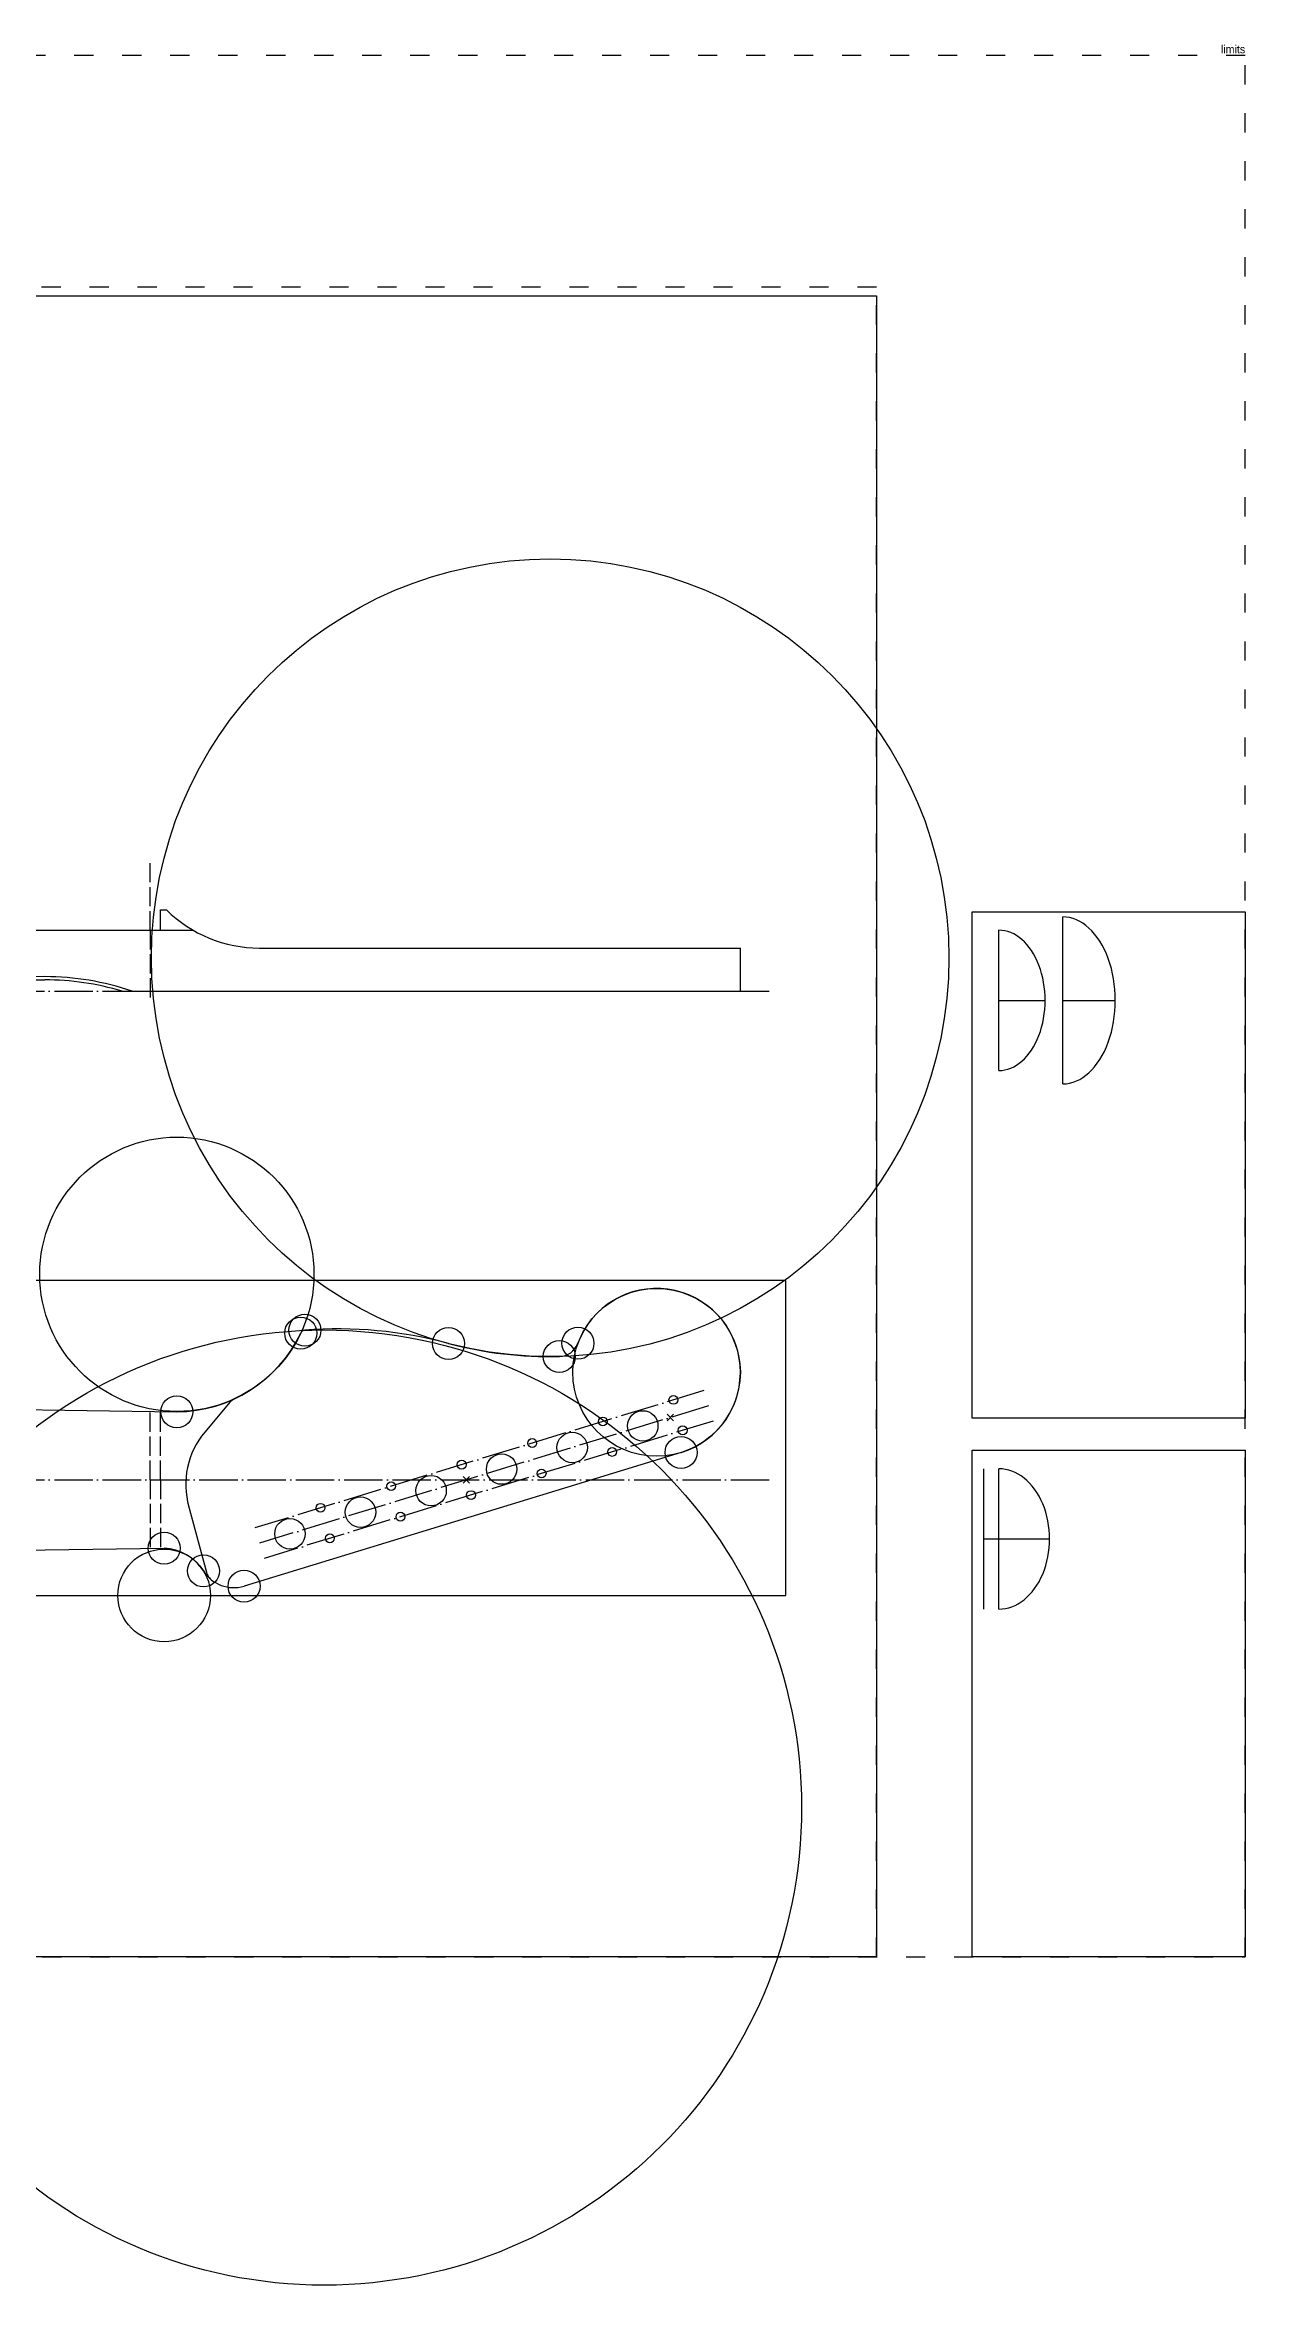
# Model space of a CAD drawing. Extents: x -4 to 841, y -103 to 597.
# Drawn here: x 466 to 841, y -103 to 597 of the extents above; entities that cross this region are included whole.
import ezdxf
from ezdxf.enums import TextEntityAlignment as Align

# ---------------------------------------------------------------- set-up
doc = ezdxf.new("R2010")
doc.units = 0
doc.header["$LTSCALE"] = 0.5
doc.header["$PDMODE"] = 3
for name, pattern in [('ACAD_ISO02W100', [15, 12, -3]), ('ACAD_ISO03W100', [30, 12, -18]), ('ACAD_ISO04W100', [30, 24, -3, 0, -3])]:
    doc.linetypes.add(name, pattern=pattern)
for name, color, linetype in [('blank', 4, 'Continuous'), ('circles', 4, 'Continuous'), ('image', 7, 'Continuous'), ('inlays', 3, 'Continuous'), ('limits', 4, 'ACAD_ISO03W100'), ('neck_shape', 3, 'Continuous'), ('toolpaths', 3, 'Continuous'), ('trace', 6, 'Continuous'), ('transition', 6, 'Continuous')]:
    doc.layers.add(name, color=color, linetype=linetype)
picture_1 = doc.add_image_def('image1.jpg', size_in_pixel=(1600, 1144))
picture_2 = doc.add_image_def('image2.jpg', size_in_pixel=(3070, 1655))

msp = doc.modelspace()

# ---------------------------------------------------------------- linework, layer by layer
at = {"layer": 'blank'}
msp.add_lwpolyline([(697.4, 112.86), (697.4, 211.29), (11.6, 211.29), (11.6, 112.86)], close=True, dxfattribs=at)
at = {"layer": 'circles'}
msp.add_line((465.8, 306.24), (170.32, 304.24), dxfattribs=at)
for centre, radius in [((623.76, 312.13), 124.62), ((507.08, 213.23), 42.86), ((657.01, 182.62), 26.19), ((553.11, 46.62), 149.22), ((503.11, 112.9), 14.49)]:
    msp.add_circle(centre, radius, dxfattribs=at)
for centre, radius, start, end in [((532.87, 356.44), 41.27, 225.36023, 270), ((465.8, 222.5), 83.74, 70.97991, 90)]:
    msp.add_arc(centre, radius, start, end, dxfattribs=at)
at = {"layer": 'inlays', "linetype": 'ACAD_ISO02W100'}
msp.add_line((498.74, 149.01), (498.74, 170.41), dxfattribs=at)
at = {"layer": 'limits'}
for points in [[(0, 0), (841, 0), (841, 594), (0, 594)], [(0, 0), (725.77, 0), (725.77, 521.61), (0, 521.61)]]:
    msp.add_lwpolyline(points, close=True, dxfattribs=at)
at = {"layer": 'neck_shape'}
for p, q in [((523.22, 172.79), (515.8, 163.95)), ((516.59, 119.6), (510.68, 141.22))]:
    msp.add_line(p, q, dxfattribs=at)
for centre, radius, start, end in [((528.08, 168.71), 6.35, 115.37815, 140), ((535.26, 147.62), 25.4, 140, 196.00712), ((519.66, 120.42), 3.17, 195, 229.37793)]:
    msp.add_arc(centre, radius, start, end, dxfattribs=at)
at = {"layer": 'toolpaths'}
for centre in [(545.8, 194.86), (547.11, 195.76), (591.97, 191.63), (632.44, 191.69), (626.62, 187.54), (507.08, 170.29), (664.67, 157.57), (503.1, 127.67), (515.4, 120.56), (528.08, 115.81)]:
    msp.add_circle(centre, 5, dxfattribs=at)
at = {"layer": 'trace', "linetype": 'ACAD_ISO02W100'}
for p, q in [((498.74, 320.72), (498.74, 342.12)), ((498.74, 320.72), (498.74, 299.32)), ((498.74, 149.01), (498.74, 170.41)), ((501.92, 149.01), (501.92, 170.36)), ((498.74, 149.01), (498.74, 127.61)), ((501.92, 149.01), (501.92, 127.66))]:
    msp.add_line(p, q, dxfattribs=at)
at = {"layer": 'trace'}
for p, q in [((783.95, 272.74), (783.95, 324.91)), ((31.02, 320.72), (512.19, 320.72)), ((532.87, 315.16), (683.2, 315.16)), ((683.2, 301.67), (683.2, 315.16)), ((763.95, 276.9), (763.95, 320.75)), ((170.32, 305.24), (465.8, 305.24)), ((490, 301.67), (683.2, 301.67)), ((763.95, 298.82), (778.45, 298.82)), ((783.95, 298.82), (800.39, 298.82)), ((39.43, 177.06), (507.08, 170.29)), ((664.67, 157.57), (528.08, 115.81)), ((759.28, 108.64), (759.28, 152.49)), ((763.95, 108.64), (763.95, 152.49)), ((39.43, 120.96), (503.1, 127.67)), ((759.28, 130.56), (779.85, 130.56))]:
    msp.add_line(p, q, dxfattribs=at)
at = {"layer": 'trace', "linetype": 'ACAD_ISO04W100'}
for p, q in [((15.79, 301.67), (693.2, 301.67)), ((671.84, 176.92), (531.41, 133.99)), ((673.29, 172.16), (532.86, 129.23)), ((674.75, 167.4), (534.32, 124.47)), ((15.79, 149.01), (693.2, 149.01))]:
    msp.add_line(p, q, dxfattribs=at)
at = {"layer": 'trace'}
for centre, radius in [((662.28, 174), 1.38), ((640.22, 167.26), 1.38), ((652.7, 165.87), 4.76), ((618.16, 160.51), 1.38), ((630.65, 159.13), 4.76), ((665.19, 164.48), 1.38), ((596.11, 153.77), 1.38), ((608.59, 152.38), 4.76), ((643.13, 157.74), 1.38), ((574.05, 147.03), 1.38), ((586.54, 145.64), 4.76), ((621.08, 150.99), 1.38), ((552, 140.29), 1.38), ((564.48, 138.9), 4.76), ((599.02, 144.25), 1.38), ((542.43, 132.15), 4.76), ((576.96, 137.51), 1.38), ((554.91, 130.76), 1.38)]:
    msp.add_circle(centre, radius, dxfattribs=at)
for centre, radius, start, end in [((465.8, 221.5), 83.74, 73.20525, 90), ((657.01, 182.62), 26.19, 287, 159.74686), ((557.56, 63.45), 132.72, 74.97427, 94.51367), ((506.89, 213.39), 43.1, 270.24949, 334.52717), ((547.24, 194.18), 1.59, 94.51367, 154.62044), ((623.76, 312.13), 124.62, 255.21934, 271.3177), ((626.48, 193.89), 6.35, 271.3177, 339.74686), ((502.22, 111.96), 15.74, 33.13143, 86.76596), ((524.83, 126.44), 11.11, 211.94983, 287)]:
    msp.add_arc(centre, radius, start, end, dxfattribs=at)
for centre, major_axis, ratio in [((783.95, 298.82), (0, -26.09), 0.630479), ((763.95, 298.82), (0, -21.93), 0.661381), ((763.95, 130.56), (0, -21.93), 0.725434)]:
    msp.add_ellipse(centre, major_axis=major_axis, ratio=ratio, start_param=0, end_param=3.141593, dxfattribs=at)
for p in [(661.33, 168.5), (597.56, 149.01)]:
    msp.add_point(p, dxfattribs=at)
at = {"layer": 'transition'}
for p, q in [((501.92, 327.07), (503.87, 327.07)), ((501.92, 320.72), (501.92, 327.07))]:
    msp.add_line(p, q, dxfattribs=at)

# ---------------------------------------------------------------- texts
at = {"layer": 'limits'}
msp.add_text('limits', height=2.5, dxfattribs=at).set_placement((841, 594), align=Align.BOTTOM_RIGHT)

# ---------------------------------------------------------------- pictures from other files: only their frames are drawn
at = {"layer": 'image'}
image = msp.add_image(picture_1, insert=(0, 0), size_in_units=(725.77, 518.93), rotation=0, dxfattribs=at)
image.dxf.flags = 7
image = msp.add_image(picture_2, insert=(841, 168.26), size_in_units=(158.26, 85.32), rotation=90, dxfattribs=at)
image.dxf.flags = 7
image = msp.add_image(picture_2, insert=(841, 0), size_in_units=(158.26, 85.32), rotation=90, dxfattribs=at)
image.dxf.flags = 7

doc.saveas('drawing.dxf')
